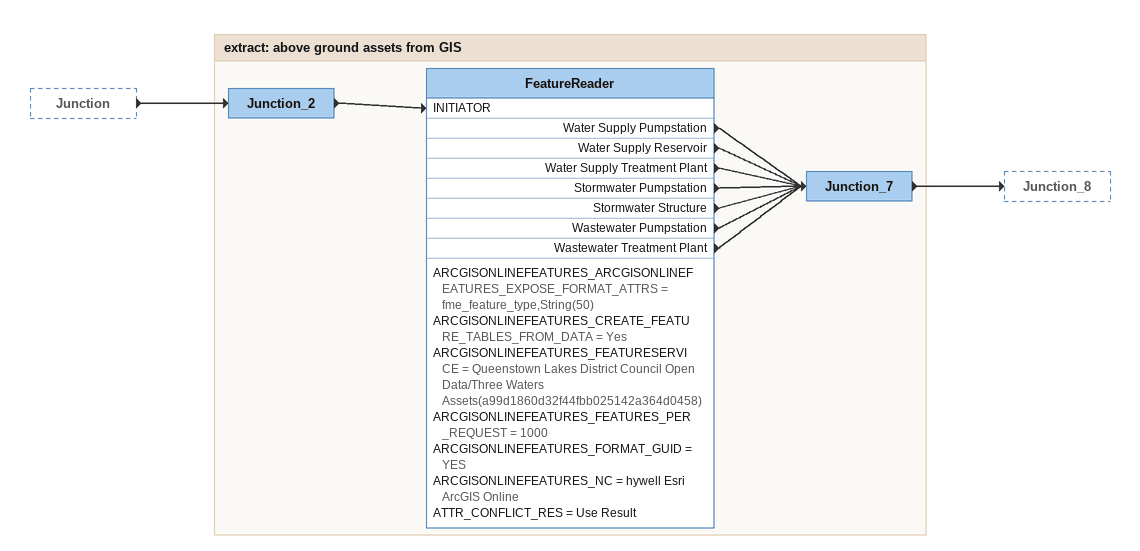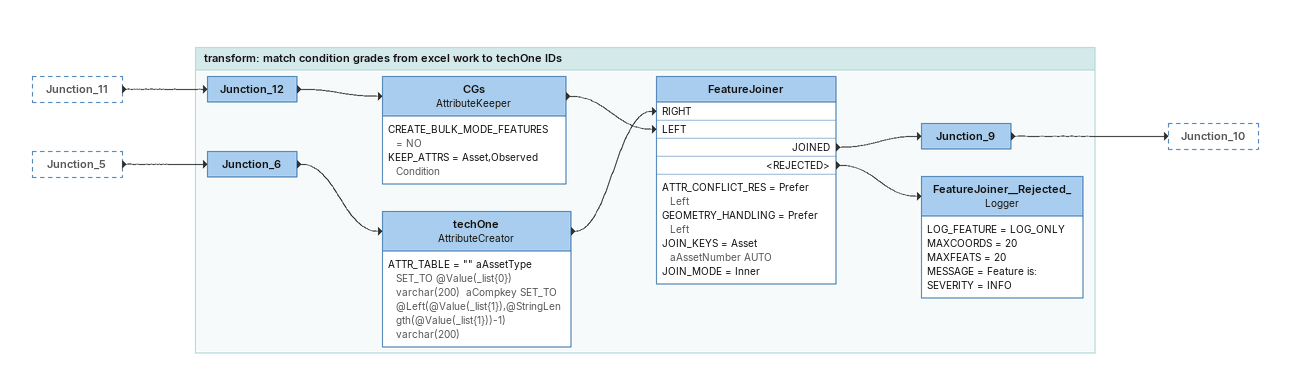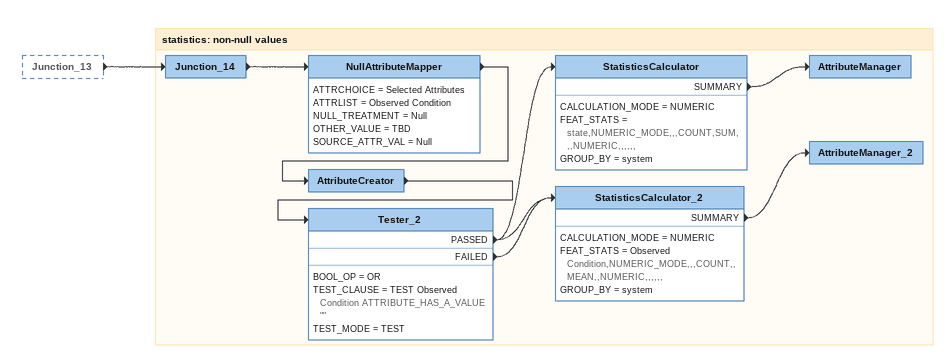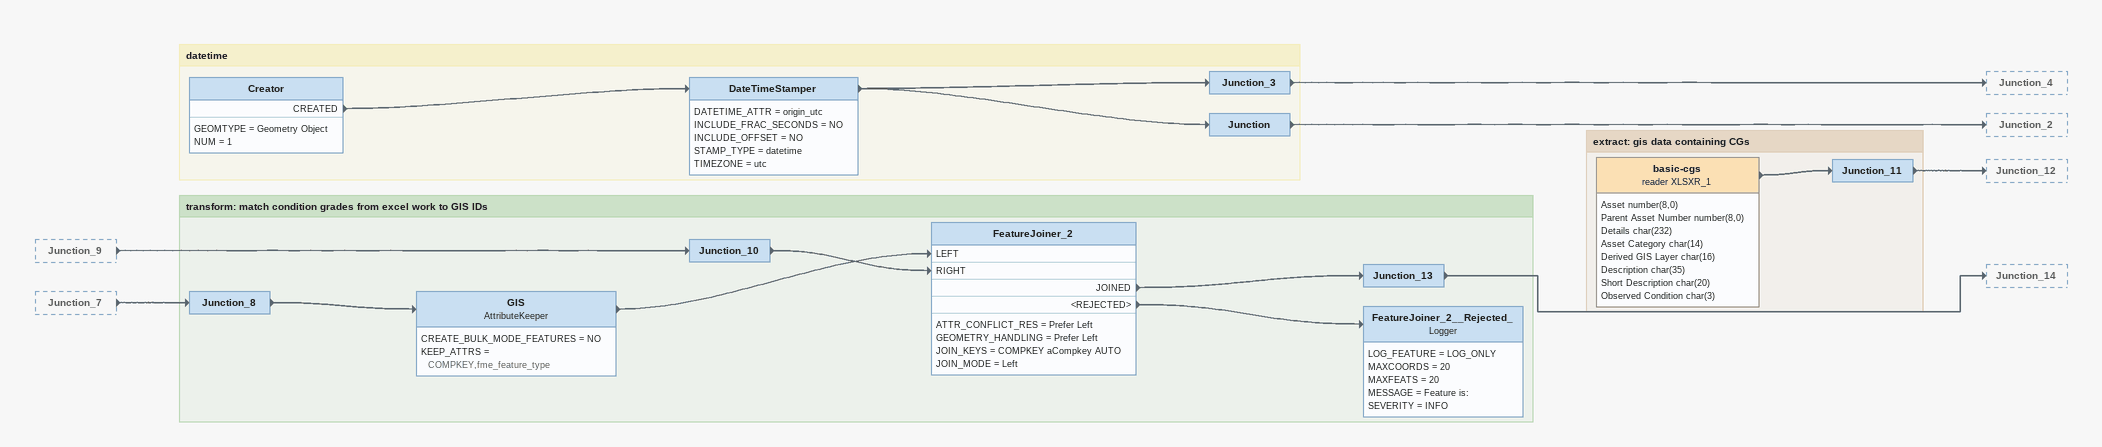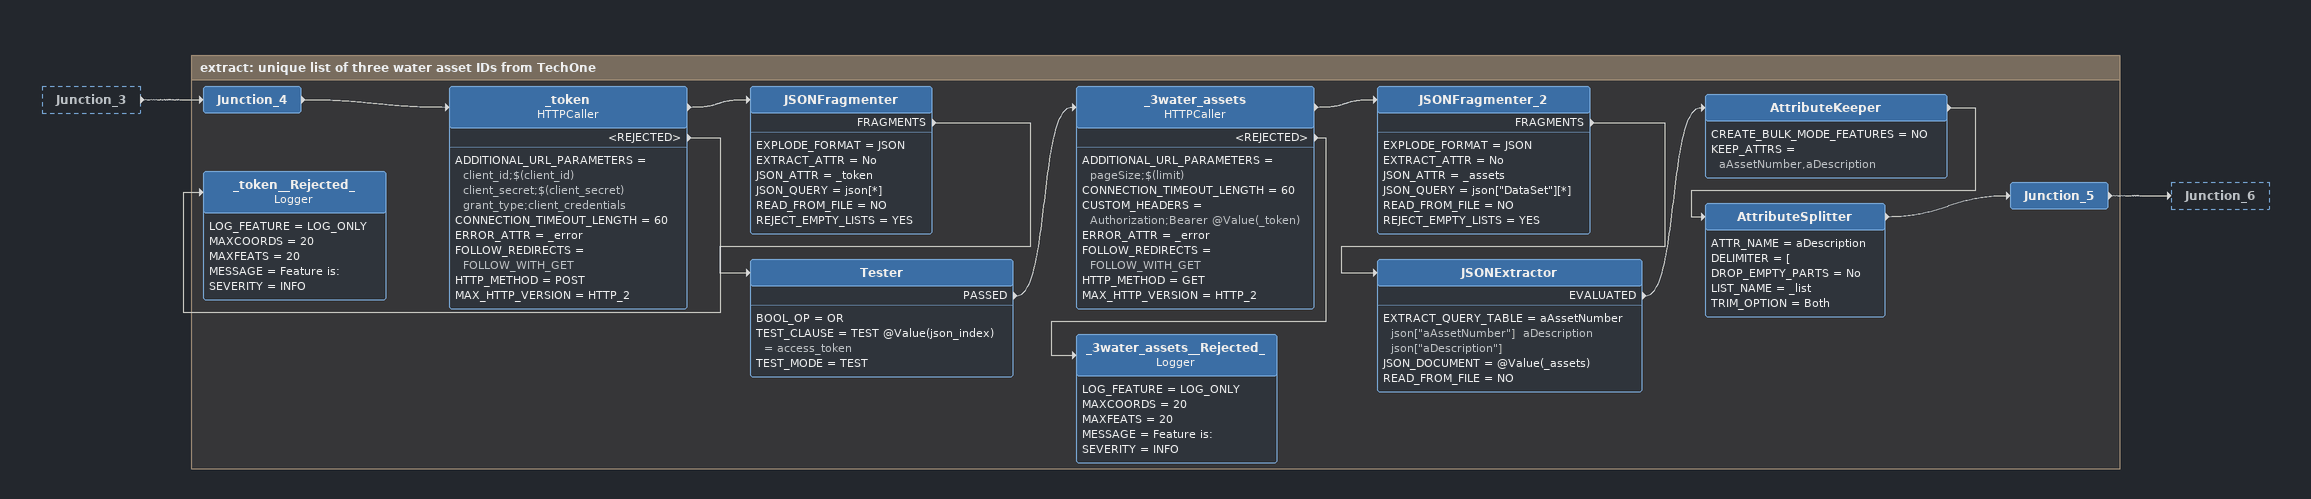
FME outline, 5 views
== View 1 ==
Junction [outside]
    -> Junction_2

Bookmark: extract: above ground assets from GIS
Junction_2
    -> FeatureReader [INITIATOR]
FeatureReader
    ARCGISONLINEFEATURES_ARCGISONLINEFEATURES_EXPOSE_FORMAT_ATTRS = fme_feature_type,String(50)
    ARCGISONLINEFEATURES_CREATE_FEATURE_TABLES_FROM_DATA = Yes
    ARCGISONLINEFEATURES_FEATURESERVICE = Queenstown Lakes District Council Open Data/Three Waters Assets(a99d1860d32f44fbb025142a364d0458)
    ARCGISONLINEFEATURES_FEATURES_PER_REQUEST = 1000
    ARCGISONLINEFEATURES_FORMAT_GUID = YES
    ARCGISONLINEFEATURES_NC = hywell Esri ArcGIS Online
    ATTR_CONFLICT_RES = Use Result
    Water Supply Pumpstation -> Junction_7
    Water Supply Reservoir -> Junction_7
    Water Supply Treatment Plant -> Junction_7
    Stormwater Pumpstation -> Junction_7
    Stormwater Structure -> Junction_7
    Wastewater Pumpstation -> Junction_7
    Wastewater Treatment Plant -> Junction_7
Junction_7
    -> Junction_8

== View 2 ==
Junction_11 [outside]
    -> Junction_12
Junction_5 [outside]
    -> Junction_6

Bookmark: transform: match condition grades from excel work to techOne IDs
Junction_6
    -> techOne
techOne: AttributeCreator
    ATTR_TABLE = "" aAssetType SET_TO @Value(_list{0}) varchar(200)  aCompkey SET_TO @Left(@Value(_list{1}),@StringLength(@Value(_list{1}))-1) varchar(200)
    -> FeatureJoiner [RIGHT]
Junction_12
    -> CGs
CGs: AttributeKeeper
    CREATE_BULK_MODE_FEATURES = NO
    KEEP_ATTRS = Asset,Observed Condition
    -> FeatureJoiner [LEFT]
FeatureJoiner
    ATTR_CONFLICT_RES = Prefer Left
    GEOMETRY_HANDLING = Prefer Left
    JOIN_KEYS = Asset aAssetNumber AUTO
    JOIN_MODE = Inner
    JOINED -> Junction_9
    <REJECTED> -> FeatureJoiner__Rejected_
Junction_9
    -> Junction_10
FeatureJoiner__Rejected_: Logger
    LOG_FEATURE = LOG_ONLY
    MAXCOORDS = 20
    MAXFEATS = 20
    MESSAGE = Feature is:
    SEVERITY = INFO

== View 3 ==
Junction_13 [outside]
    -> Junction_14

Bookmark: statistics: non-null values
Junction_14
    -> NullAttributeMapper
NullAttributeMapper
    ATTRCHOICE = Selected Attributes
    ATTRLIST = Observed Condition
    NULL_TREATMENT = Null
    OTHER_VALUE = TBD
    SOURCE_ATTR_VAL = Null
    -> AttributeCreator
AttributeCreator
    -> Tester_2
Tester_2
    BOOL_OP = OR
    TEST_CLAUSE = TEST Observed Condition ATTRIBUTE_HAS_A_VALUE ""
    TEST_MODE = TEST
    PASSED -> StatisticsCalculator_2
    PASSED -> StatisticsCalculator
    FAILED -> StatisticsCalculator_2
StatisticsCalculator
    CALCULATION_MODE = NUMERIC
    FEAT_STATS = state,NUMERIC_MODE,,,COUNT,SUM,,,NUMERIC,,,,,,
    GROUP_BY = system
    SUMMARY -> AttributeManager
AttributeManager
StatisticsCalculator_2
    CALCULATION_MODE = NUMERIC
    FEAT_STATS = Observed Condition,NUMERIC_MODE,,,COUNT,,MEAN,,NUMERIC,,,,,,
    GROUP_BY = system
    SUMMARY -> AttributeManager_2
AttributeManager_2

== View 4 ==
Junction_9 [outside]
    -> Junction_10
Junction_7 [outside]
    -> Junction_8

Bookmark: datetime
Creator
    GEOMTYPE = Geometry Object
    NUM = 1
    CREATED -> DateTimeStamper
DateTimeStamper
    DATETIME_ATTR = origin_utc
    INCLUDE_FRAC_SECONDS = NO
    INCLUDE_OFFSET = NO
    STAMP_TYPE = datetime
    TIMEZONE = utc
    -> Junction
    -> Junction_3
Junction_3
    -> Junction_4
Junction
    -> Junction_2

Bookmark: transform: match condition grades from excel work to GIS IDs
Junction_8
    -> GIS
GIS: AttributeKeeper
    CREATE_BULK_MODE_FEATURES = NO
    KEEP_ATTRS = COMPKEY,fme_feature_type
    -> FeatureJoiner_2 [LEFT]
Junction_10
    -> FeatureJoiner_2 [RIGHT]
FeatureJoiner_2
    ATTR_CONFLICT_RES = Prefer Left
    GEOMETRY_HANDLING = Prefer Left
    JOIN_KEYS = COMPKEY aCompkey AUTO
    JOIN_MODE = Left
    JOINED -> Junction_13
    <REJECTED> -> FeatureJoiner_2__Rejected_
Junction_13
    -> Junction_14
FeatureJoiner_2__Rejected_: Logger
    LOG_FEATURE = LOG_ONLY
    MAXCOORDS = 20
    MAXFEATS = 20
    MESSAGE = Feature is:
    SEVERITY = INFO

Bookmark: extract: gis data containing CGs
basic-cgs (reader XLSXR_1)
    attributes: Asset number(8,0), Parent Asset Number number(8,0), Details char(232), Asset Category char(14), Derived GIS Layer char(16), Description char(35), Short Description char(20), Observed Condition char(3)
    -> Junction_11
Junction_11
    -> Junction_12

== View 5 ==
Junction_3 [outside]
    -> Junction_4

Bookmark: extract: unique list of three water asset IDs from TechOne
Junction_4
    -> _token
_token: HTTPCaller
    ADDITIONAL_URL_PARAMETERS = client_id;$(client_id) client_secret;$(client_secret) grant_type;client_credentials
    CONNECTION_TIMEOUT_LENGTH = 60
    ERROR_ATTR = _error
    FOLLOW_REDIRECTS = FOLLOW_WITH_GET
    HTTP_METHOD = POST
    MAX_HTTP_VERSION = HTTP_2
    -> JSONFragmenter
    <REJECTED> -> _token__Rejected_
JSONFragmenter
    EXPLODE_FORMAT = JSON
    EXTRACT_ATTR = No
    JSON_ATTR = _token
    JSON_QUERY = json[*]
    READ_FROM_FILE = NO
    REJECT_EMPTY_LISTS = YES
    FRAGMENTS -> Tester
Tester
    BOOL_OP = OR
    TEST_CLAUSE = TEST @Value(json_index) = access_token
    TEST_MODE = TEST
    PASSED -> _3water_assets
_3water_assets: HTTPCaller
    ADDITIONAL_URL_PARAMETERS = pageSize;$(limit)
    CONNECTION_TIMEOUT_LENGTH = 60
    CUSTOM_HEADERS = Authorization;Bearer @Value(_token)
    ERROR_ATTR = _error
    FOLLOW_REDIRECTS = FOLLOW_WITH_GET
    HTTP_METHOD = GET
    MAX_HTTP_VERSION = HTTP_2
    -> JSONFragmenter_2
    <REJECTED> -> _3water_assets__Rejected_
JSONFragmenter_2
    EXPLODE_FORMAT = JSON
    EXTRACT_ATTR = No
    JSON_ATTR = _assets
    JSON_QUERY = json["DataSet"][*]
    READ_FROM_FILE = NO
    REJECT_EMPTY_LISTS = YES
    FRAGMENTS -> JSONExtractor
JSONExtractor
    EXTRACT_QUERY_TABLE = aAssetNumber json["aAssetNumber"]  aDescription json["aDescription"]
    JSON_DOCUMENT = @Value(_assets)
    READ_FROM_FILE = NO
    EVALUATED -> AttributeKeeper
AttributeKeeper
    CREATE_BULK_MODE_FEATURES = NO
    KEEP_ATTRS = aAssetNumber,aDescription
    -> AttributeSplitter
AttributeSplitter
    ATTR_NAME = aDescription
    DELIMITER = [
    DROP_EMPTY_PARTS = No
    LIST_NAME = _list
    TRIM_OPTION = Both
    -> Junction_5
Junction_5
    -> Junction_6
_3water_assets__Rejected_: Logger
    LOG_FEATURE = LOG_ONLY
    MAXCOORDS = 20
    MAXFEATS = 20
    MESSAGE = Feature is:
    SEVERITY = INFO
_token__Rejected_: Logger
    LOG_FEATURE = LOG_ONLY
    MAXCOORDS = 20
    MAXFEATS = 20
    MESSAGE = Feature is:
    SEVERITY = INFO
